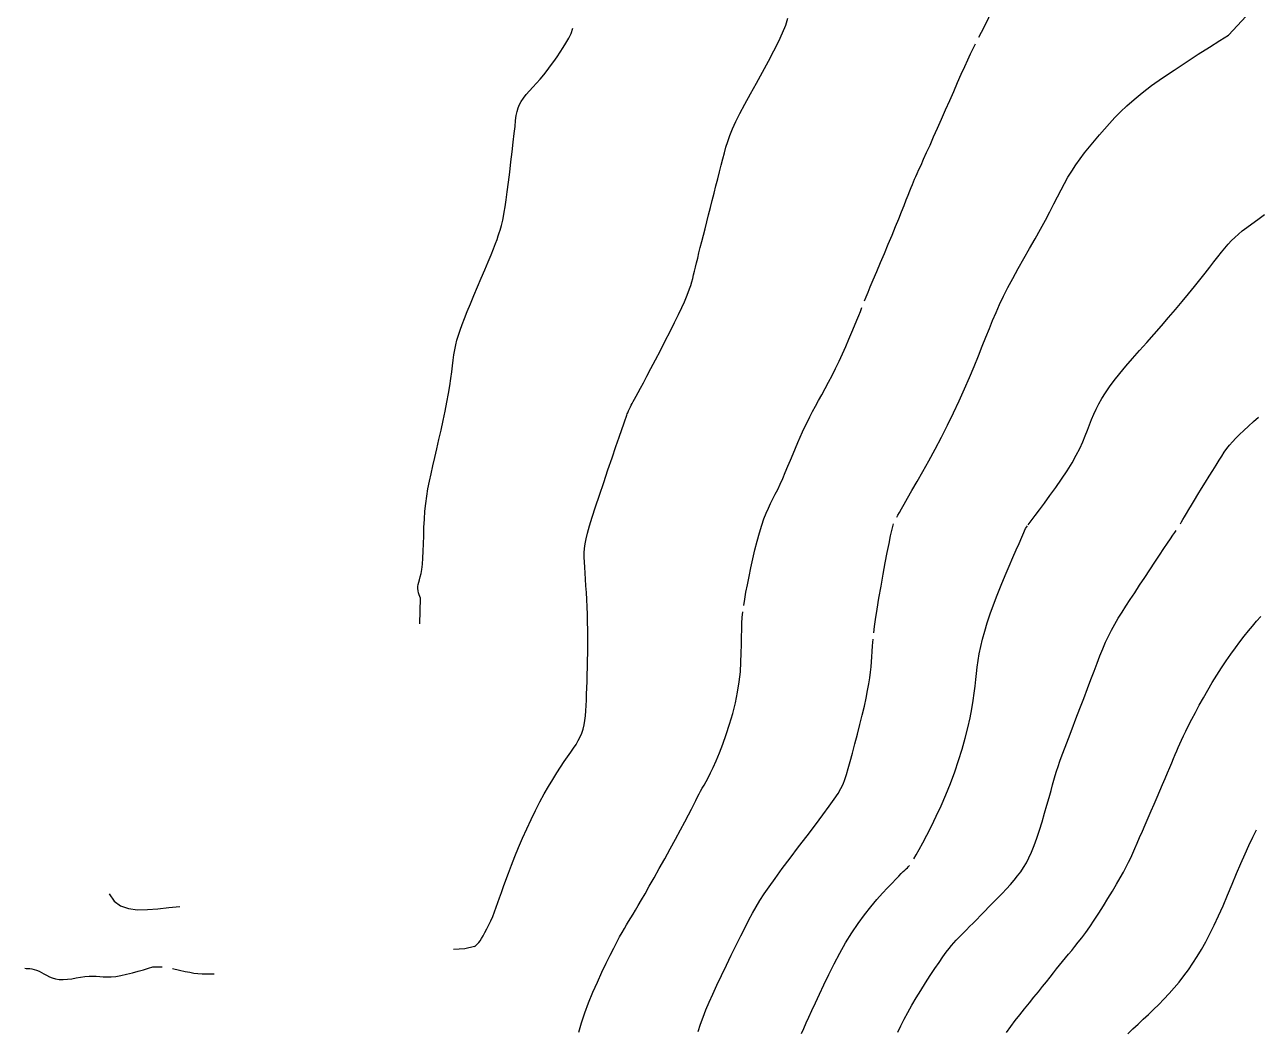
# Model space of a CAD drawing. Header units: millimetres. Extents: x 2235526 to 2245569, y 371981 to 382303.
# Drawn here: x 2243925.8 to 2244254.6, y 381311.7 to 381580.1 of the extents above; entities that cross this region are included whole.
import ezdxf

# ---------------------------------------------------------------- set-up
doc = ezdxf.new("R2010")
doc.units = ezdxf.units.MM
doc.linetypes.add('CONTI', pattern=[0])
for name, color, linetype, transparency in [('167', 10, 'CONTI', 0.7), ('169', 10, 'CONTI', 0.7), ('171', 10, 'CONTI', 0.7), ('173', 10, 'CONTI', 0.7), ('175', 10, 'CONTI', 0.7), ('177', 10, 'CONTI', 0.7), ('179', 10, 'CONTI', 0.7), ('181', 10, 'CONTI', 0.7), ('183', 10, 'CONTI', 0.7), ('185', 10, 'CONTI', 0.7)]:
    doc.layers.add(name, color=color, linetype=linetype, transparency=transparency)

msp = doc.modelspace()

# ---------------------------------------------------------------- linework, layer by layer
at = {"layer": '167'}
msp.add_lwpolyline([(2243948.35, 381348.35), (2243949.64, 381346.44), (2243951.37, 381345.18), (2243953.46, 381344.45), (2243955.86, 381344.14), (2243958.5, 381344.15), (2243961.31, 381344.37), (2243964.23, 381344.7), (2243967.19, 381345.02)], dxfattribs=at)
at = {"layer": '169', "elevation": 169}
msp.add_lwpolyline([(2243925.81, 381328.51), (2243926.19, 381328.5), (2243926.64, 381328.47), (2243927.17, 381328.42), (2243927.75, 381328.33), (2243928.36, 381328.2), (2243929, 381328.01), (2243929.65, 381327.75), (2243930.3, 381327.42), (2243930.96, 381327.04), (2243931.65, 381326.65), (2243932.39, 381326.26), (2243933.18, 381325.93), (2243934.04, 381325.67), (2243935, 381325.52), (2243936.05, 381325.51), (2243937.18, 381325.59), (2243938.36, 381325.75), (2243939.55, 381325.95), (2243940.73, 381326.15), (2243941.88, 381326.32), (2243942.96, 381326.44), (2243943.95, 381326.46), (2243944.89, 381326.42), (2243945.8, 381326.35), (2243946.74, 381326.28), (2243947.74, 381326.23), (2243948.83, 381326.25), (2243950.07, 381326.36), (2243951.46, 381326.59), (2243952.97, 381326.91), (2243954.52, 381327.29), (2243956.06, 381327.71), (2243957.52, 381328.14), (2243958.83, 381328.54), (2243959.94, 381328.89), (2243962.41, 381328.91)], dxfattribs=at)
at = {"layer": '169'}
msp.add_lwpolyline([(2243965.18, 381328.48), (2243967.1, 381328.03), (2243968.61, 381327.69), (2243969.83, 381327.44), (2243970.91, 381327.26), (2243971.97, 381327.15), (2243973.13, 381327.08), (2243974.54, 381327.03), (2243976.32, 381327)], dxfattribs=at)
at = {"layer": '171', "elevation": 171}
msp.add_lwpolyline([(2244031.14, 381420.38), (2244031.29, 381427.19), (2244031.12, 381427.62), (2244030.94, 381428.11), (2244030.79, 381428.64), (2244030.66, 381429.19), (2244030.59, 381429.76), (2244030.58, 381430.33), (2244030.66, 381430.88), (2244030.81, 381431.46), (2244031, 381432.11), (2244031.22, 381432.87), (2244031.45, 381433.78), (2244031.66, 381434.89), (2244031.83, 381436.24), (2244031.95, 381437.86), (2244032.03, 381439.7), (2244032.09, 381441.72), (2244032.15, 381443.85), (2244032.22, 381446.05), (2244032.32, 381448.25), (2244032.47, 381450.4), (2244032.68, 381452.45), (2244032.95, 381454.44), (2244033.28, 381456.4), (2244033.67, 381458.36), (2244034.1, 381460.37), (2244034.58, 381462.46), (2244035.1, 381464.68), (2244035.65, 381467.03), (2244036.22, 381469.5), (2244036.79, 381472.03), (2244037.35, 381474.57), (2244037.87, 381477.07), (2244038.35, 381479.48), (2244038.76, 381481.75), (2244039.1, 381483.84), (2244039.38, 381485.76), (2244039.61, 381487.53), (2244039.81, 381489.17), (2244040.01, 381490.69), (2244040.21, 381492.11), (2244040.43, 381493.45), (2244040.7, 381494.74), (2244041.01, 381496), (2244041.4, 381497.3), (2244041.85, 381498.66), (2244042.39, 381500.14), (2244043.03, 381501.77), (2244043.77, 381503.6), (2244044.62, 381505.66), (2244045.55, 381507.88), (2244046.52, 381510.19), (2244047.5, 381512.51), (2244048.45, 381514.76), (2244049.33, 381516.87), (2244050.11, 381518.76), (2244050.75, 381520.37), (2244051.27, 381521.73), (2244051.69, 381522.86), (2244052.02, 381523.81), (2244052.29, 381524.62), (2244052.5, 381525.32), (2244052.69, 381525.97), (2244052.87, 381526.6), (2244053.04, 381527.26), (2244053.22, 381528.03), (2244053.4, 381528.96), (2244053.61, 381530.12), (2244053.84, 381531.58), (2244054.1, 381533.39), (2244054.41, 381535.59), (2244054.73, 381538.09), (2244055.07, 381540.78), (2244055.41, 381543.54), (2244055.73, 381546.25), (2244056.03, 381548.8), (2244056.28, 381551.07), (2244056.48, 381552.99), (2244056.65, 381554.57), (2244056.82, 381555.88), (2244057.03, 381556.98), (2244057.29, 381557.94), (2244057.65, 381558.82), (2244058.13, 381559.67), (2244058.74, 381560.55), (2244059.48, 381561.48), (2244060.32, 381562.45), (2244061.23, 381563.45), (2244062.18, 381564.5), (2244063.15, 381565.59), (2244064.12, 381566.73), (2244065.06, 381567.9), (2244065.97, 381569.11), (2244066.84, 381570.33), (2244067.68, 381571.57), (2244068.5, 381572.8), (2244069.28, 381574.02), (2244070.02, 381575.21), (2244070.79, 381576.48), (2244071.45, 381577.77), (2244071.92, 381579.15)], dxfattribs=at)
at = {"layer": '173', "elevation": 173}
for points in [[(2244045.7, 381334.34), (2244045.84, 381334.43), (2244046.02, 381334.56), (2244046.24, 381334.75), (2244046.51, 381335.02), (2244046.81, 381335.38), (2244047.16, 381335.85), (2244047.56, 381336.45), (2244048, 381337.19), (2244048.48, 381338.05), (2244048.99, 381339.02), (2244049.51, 381340.08), (2244050.02, 381341.2), (2244050.53, 381342.37), (2244051.02, 381343.56), (2244051.48, 381344.77), (2244051.93, 381346.02), (2244052.38, 381347.34), (2244052.87, 381348.75), (2244053.4, 381350.3), (2244054.02, 381352.01), (2244054.72, 381353.91), (2244055.54, 381356.03), (2244056.45, 381358.32), (2244057.45, 381360.73), (2244058.52, 381363.21), (2244059.63, 381365.72), (2244060.78, 381368.2), (2244061.95, 381370.59), (2244063.12, 381372.87), (2244064.29, 381375.01), (2244065.43, 381377.01), (2244066.54, 381378.87), (2244067.62, 381380.6), (2244068.64, 381382.18), (2244069.61, 381383.62), (2244070.51, 381384.92), (2244071.33, 381386.1), (2244072.08, 381387.19), (2244072.76, 381388.21), (2244073.35, 381389.21), (2244073.86, 381390.2), (2244074.28, 381391.21), (2244074.62, 381392.28), (2244074.88, 381393.4), (2244075.08, 381394.58), (2244075.23, 381395.83), (2244075.33, 381397.16), (2244075.42, 381398.56), (2244075.49, 381400.05), (2244075.56, 381401.62), (2244075.63, 381403.28), (2244075.7, 381405.01), (2244075.75, 381406.82), (2244075.8, 381408.69), (2244075.84, 381410.61), (2244075.87, 381412.59), (2244075.88, 381414.62), (2244075.87, 381416.67), (2244075.85, 381418.74), (2244075.82, 381420.8), (2244075.76, 381422.85), (2244075.69, 381424.86), (2244075.6, 381426.82), (2244075.49, 381428.71), (2244075.38, 381430.53), (2244075.26, 381432.26), (2244075.15, 381433.89), (2244075.06, 381435.43), (2244074.98, 381436.84), (2244074.95, 381438.14), (2244074.95, 381439.32), (2244075.02, 381440.47), (2244075.17, 381441.66), (2244075.43, 381443), (2244075.82, 381444.57), (2244076.36, 381446.47), (2244077.07, 381448.78), (2244077.96, 381451.56), (2244078.99, 381454.69), (2244080.11, 381458.02), (2244081.25, 381461.39), (2244082.35, 381464.64), (2244083.37, 381467.61), (2244084.24, 381470.16), (2244084.93, 381472.16), (2244085.45, 381473.66), (2244085.82, 381474.74), (2244086.08, 381475.49), (2244086.27, 381476), (2244086.4, 381476.35), (2244086.51, 381476.63), (2244086.62, 381476.9), (2244086.74, 381477.19), (2244086.88, 381477.51), (2244087.05, 381477.86), (2244087.23, 381478.24), (2244087.45, 381478.67), (2244087.7, 381479.14), (2244087.98, 381479.67), (2244088.33, 381480.3), (2244088.75, 381481.07), (2244089.27, 381482.02), (2244089.91, 381483.19), (2244090.68, 381484.63), (2244091.61, 381486.38), (2244092.7, 381488.46), (2244093.92, 381490.79), (2244095.21, 381493.28), (2244096.52, 381495.82), (2244097.79, 381498.33), (2244098.98, 381500.7), (2244100.03, 381502.84), (2244100.91, 381504.67), (2244101.61, 381506.21), (2244102.18, 381507.53), (2244102.64, 381508.67), (2244103.01, 381509.68), (2244103.31, 381510.61), (2244103.58, 381511.52), (2244103.84, 381512.44), (2244104.09, 381513.4), (2244104.34, 381514.4), (2244104.6, 381515.48), (2244104.88, 381516.63), (2244105.18, 381517.88), (2244105.5, 381519.24), (2244105.86, 381520.71), (2244106.26, 381522.29), (2244106.68, 381523.96), (2244107.12, 381525.72), (2244107.58, 381527.54), (2244108.05, 381529.42), (2244108.54, 381531.33), (2244109.03, 381533.27), (2244109.52, 381535.21), (2244110.01, 381537.14), (2244110.49, 381539.04), (2244110.96, 381540.88), (2244111.42, 381542.65), (2244111.85, 381544.33), (2244112.27, 381545.91), (2244112.7, 381547.43), (2244113.18, 381548.97), (2244113.75, 381550.58), (2244114.46, 381552.32), (2244115.34, 381554.26), (2244116.42, 381556.45), (2244117.74, 381558.95), (2244119.23, 381561.67), (2244120.82, 381564.53), (2244122.45, 381567.46), (2244124.03, 381570.35), (2244125.49, 381573.12), (2244126.77, 381575.69), (2244127.8, 381577.98), (2244128.61, 381580.02), (2244129.23, 381581.84)], [(2244045.7, 381334.34), (2244043.12, 381333.7), (2244040.08, 381333.5)]]:
    msp.add_lwpolyline(points, dxfattribs=at)
at = {"layer": '175', "elevation": 175}
for points in [[(2244180.1, 381576.81), (2244180.79, 381578.16), (2244181.65, 381579.84), (2244182.72, 381582.01), (2244184.02, 381584.67), (2244185.51, 381587.74), (2244187.1, 381591.06), (2244188.71, 381594.46), (2244190.28, 381597.76), (2244191.71, 381600.8), (2244192.93, 381603.41), (2244193.98, 381605.67), (2244194.72, 381607.29), (2244195.2, 381608.39)], [(2244149.63, 381506.46), (2244150.07, 381507.54), (2244150.57, 381508.76), (2244151.16, 381510.18), (2244151.97, 381512.11), (2244152.89, 381514.29), (2244153.88, 381516.66), (2244154.92, 381519.11), (2244155.95, 381521.59), (2244156.96, 381524.01), (2244157.9, 381526.29), (2244158.75, 381528.37), (2244159.5, 381530.24), (2244160.16, 381531.91), (2244160.74, 381533.38), (2244161.25, 381534.67), (2244161.68, 381535.79), (2244162.06, 381536.74), (2244162.38, 381537.53), (2244162.68, 381538.24), (2244162.97, 381538.92), (2244163.29, 381539.64), (2244163.67, 381540.46), (2244164.12, 381541.46), (2244164.69, 381542.7), (2244165.37, 381544.23), (2244166.18, 381546.02), (2244167.08, 381548.03), (2244168.05, 381550.22), (2244169.09, 381552.54), (2244170.16, 381554.96), (2244171.24, 381557.42), (2244172.33, 381559.89), (2244173.4, 381562.33), (2244174.43, 381564.68), (2244175.41, 381566.9), (2244176.32, 381568.95), (2244177.14, 381570.78), (2244177.86, 381572.34), (2244178.56, 381573.8), (2244179.19, 381575.05)], [(2244117.42, 381425.29), (2244117.69, 381426.98), (2244118.02, 381428.8), (2244118.41, 381430.8), (2244118.85, 381432.95), (2244119.34, 381435.26), (2244119.87, 381437.66), (2244120.43, 381440.07), (2244121.02, 381442.43), (2244121.62, 381444.64), (2244122.22, 381446.64), (2244122.81, 381448.38), (2244123.41, 381449.9), (2244124, 381451.24), (2244124.6, 381452.48), (2244125.21, 381453.68), (2244125.84, 381454.9), (2244126.48, 381456.19), (2244127.15, 381457.61), (2244127.83, 381459.13), (2244128.52, 381460.73), (2244129.21, 381462.37), (2244129.9, 381464.03), (2244130.57, 381465.65), (2244131.23, 381467.23), (2244131.87, 381468.72), (2244132.49, 381470.15), (2244133.11, 381471.53), (2244133.74, 381472.88), (2244134.39, 381474.23), (2244135.07, 381475.58), (2244135.8, 381476.97), (2244136.57, 381478.41), (2244137.39, 381479.9), (2244138.25, 381481.46), (2244139.14, 381483.08), (2244140.05, 381484.78), (2244140.98, 381486.56), (2244141.91, 381488.42), (2244142.84, 381490.36), (2244143.75, 381492.35), (2244144.63, 381494.34), (2244145.46, 381496.28), (2244146.24, 381498.12), (2244146.95, 381499.83), (2244147.57, 381501.35), (2244148.07, 381502.58), (2244148.51, 381503.68), (2244148.92, 381504.7)], [(2244073.45, 381311.47), (2244074.17, 381313.96), (2244075.06, 381316.6), (2244076.11, 381319.34), (2244077.25, 381322.11), (2244078.44, 381324.83), (2244079.63, 381327.44), (2244080.79, 381329.87), (2244081.85, 381332.04), (2244082.79, 381333.91), (2244083.62, 381335.5), (2244084.35, 381336.87), (2244085.01, 381338.05), (2244085.62, 381339.11), (2244086.19, 381340.07), (2244086.75, 381341.01), (2244087.32, 381341.95), (2244087.93, 381342.95), (2244088.59, 381344.05), (2244089.32, 381345.3), (2244090.17, 381346.74), (2244091.13, 381348.41), (2244092.25, 381350.37), (2244093.53, 381352.63), (2244094.93, 381355.12), (2244096.39, 381357.73), (2244097.85, 381360.39), (2244099.27, 381362.97), (2244100.59, 381365.4), (2244101.75, 381367.57), (2244102.71, 381369.4), (2244103.49, 381370.93), (2244104.13, 381372.2), (2244104.67, 381373.27), (2244105.12, 381374.19), (2244105.54, 381375.01), (2244105.95, 381375.78), (2244106.39, 381376.55), (2244106.87, 381377.37), (2244107.39, 381378.28), (2244107.96, 381379.34), (2244108.6, 381380.59), (2244109.3, 381382.08), (2244110.08, 381383.85), (2244110.94, 381385.94), (2244111.85, 381388.3), (2244112.77, 381390.88), (2244113.66, 381393.61), (2244114.49, 381396.43), (2244115.22, 381399.29), (2244115.81, 381402.13), (2244116.24, 381404.89), (2244116.53, 381407.55), (2244116.7, 381410.11), (2244116.79, 381412.53), (2244116.83, 381414.81), (2244116.86, 381416.93), (2244116.89, 381418.89), (2244116.95, 381420.53), (2244117.05, 381422.06), (2244117.19, 381423.53)]]:
    msp.add_lwpolyline(points, dxfattribs=at)
at = {"layer": '177', "elevation": 177}
for points in [[(2244158.21, 381448.8), (2244158.51, 381449.35), (2244158.92, 381450.08), (2244159.46, 381451.05), (2244160.18, 381452.31), (2244161.1, 381453.91), (2244162.26, 381455.93), (2244163.62, 381458.3), (2244165.13, 381460.96), (2244166.75, 381463.86), (2244168.42, 381466.94), (2244170.1, 381470.13), (2244171.75, 381473.37), (2244173.33, 381476.62), (2244174.83, 381479.84), (2244176.24, 381483), (2244177.57, 381486.07), (2244178.81, 381489.01), (2244179.96, 381491.81), (2244181.01, 381494.42), (2244181.98, 381496.83), (2244182.89, 381499.1), (2244183.77, 381501.26), (2244184.67, 381503.37), (2244185.63, 381505.5), (2244186.67, 381507.69), (2244187.83, 381510), (2244189.15, 381512.47), (2244190.58, 381515.06), (2244192.08, 381517.73), (2244193.61, 381520.41), (2244195.11, 381523.05), (2244196.55, 381525.61), (2244197.87, 381528.02), (2244199.05, 381530.25), (2244200.11, 381532.32), (2244201.08, 381534.24), (2244202, 381536.06), (2244202.91, 381537.78), (2244203.84, 381539.45), (2244204.83, 381541.09), (2244205.9, 381542.72), (2244207.06, 381544.34), (2244208.28, 381545.95), (2244209.56, 381547.56), (2244210.87, 381549.14), (2244212.21, 381550.71), (2244213.57, 381552.26), (2244214.93, 381553.8), (2244216.34, 381555.33), (2244217.87, 381556.89), (2244219.56, 381558.5), (2244221.46, 381560.18), (2244223.64, 381561.96), (2244226.14, 381563.87), (2244229, 381565.91), (2244232.1, 381568.03), (2244235.32, 381570.15), (2244238.51, 381572.21), (2244241.54, 381574.14), (2244244.28, 381575.86), (2244246.59, 381577.31), (2244252.45, 381583.67)], [(2244152.1, 381417.99), (2244152.3, 381419.63), (2244152.56, 381421.51), (2244152.98, 381424.23), (2244153.48, 381427.24), (2244154.03, 381430.4), (2244154.6, 381433.57), (2244155.16, 381436.62), (2244155.69, 381439.4), (2244156.16, 381441.78), (2244156.58, 381443.81), (2244156.91, 381445.29), (2244157.17, 381446.33), (2244157.38, 381447.04)], [(2244105.28, 381311.65), (2244105.93, 381313.62), (2244106.62, 381315.52), (2244107.37, 381317.43), (2244108.22, 381319.44), (2244109.18, 381321.62), (2244110.3, 381324.03), (2244111.52, 381326.62), (2244112.8, 381329.31), (2244114.12, 381332.02), (2244115.42, 381334.66), (2244116.67, 381337.16), (2244117.81, 381339.43), (2244118.83, 381341.42), (2244119.78, 381343.22), (2244120.73, 381344.9), (2244121.74, 381346.57), (2244122.87, 381348.33), (2244124.2, 381350.27), (2244125.8, 381352.5), (2244127.7, 381355.08), (2244129.82, 381357.91), (2244132.07, 381360.88), (2244134.34, 381363.87), (2244136.52, 381366.76), (2244138.52, 381369.41), (2244140.23, 381371.72), (2244141.57, 381373.6), (2244142.59, 381375.13), (2244143.35, 381376.42), (2244143.94, 381377.61), (2244144.4, 381378.82), (2244144.83, 381380.16), (2244145.29, 381381.75), (2244145.82, 381383.69), (2244146.43, 381385.91), (2244147.08, 381388.34), (2244147.75, 381390.9), (2244148.41, 381393.48), (2244149.03, 381396.01), (2244149.59, 381398.4), (2244150.06, 381400.58), (2244150.45, 381402.56), (2244150.77, 381404.36), (2244151.02, 381406), (2244151.22, 381407.51), (2244151.37, 381408.91), (2244151.48, 381410.21), (2244151.57, 381411.6), (2244151.66, 381413), (2244151.76, 381414.51), (2244151.91, 381416.23)]]:
    msp.add_lwpolyline(points, dxfattribs=at)
at = {"layer": '179', "elevation": 179}
for points in [[(2244193.22, 381446.74), (2244195.06, 381449.23), (2244196.21, 381450.74), (2244197.56, 381452.55), (2244199.05, 381454.57), (2244200.6, 381456.73), (2244202.15, 381458.96), (2244203.62, 381461.18), (2244204.94, 381463.31), (2244206.05, 381465.29), (2244206.98, 381467.13), (2244207.76, 381468.85), (2244208.43, 381470.46), (2244209.02, 381471.98), (2244209.58, 381473.44), (2244210.12, 381474.85), (2244210.7, 381476.23), (2244211.33, 381477.61), (2244212.04, 381479), (2244212.86, 381480.44), (2244213.8, 381481.95), (2244214.9, 381483.54), (2244216.18, 381485.25), (2244217.65, 381487.09), (2244219.29, 381489.05), (2244221.05, 381491.1), (2244222.92, 381493.22), (2244224.84, 381495.39), (2244226.79, 381497.6), (2244228.74, 381499.81), (2244230.64, 381502), (2244232.48, 381504.16), (2244234.25, 381506.27), (2244235.94, 381508.32), (2244237.53, 381510.27), (2244239.01, 381512.12), (2244240.38, 381513.85), (2244241.61, 381515.44), (2244242.73, 381516.89), (2244243.76, 381518.23), (2244244.72, 381519.45), (2244245.63, 381520.57), (2244246.52, 381521.59), (2244247.4, 381522.53), (2244248.3, 381523.41), (2244249.25, 381524.25), (2244250.3, 381525.11), (2244251.48, 381526.02), (2244252.84, 381527.02), (2244254.4, 381528.17), (2244256.21, 381529.5)], [(2244162.78, 381357.7), (2244163.4, 381358.77), (2244164.19, 381360.18), (2244165.14, 381361.94), (2244166.24, 381364.04), (2244167.45, 381366.42), (2244168.73, 381369.04), (2244170.03, 381371.85), (2244171.31, 381374.79), (2244172.54, 381377.81), (2244173.67, 381380.87), (2244174.7, 381383.93), (2244175.63, 381386.94), (2244176.45, 381389.87), (2244177.15, 381392.66), (2244177.75, 381395.3), (2244178.23, 381397.72), (2244178.6, 381399.91), (2244178.88, 381401.9), (2244179.1, 381403.74), (2244179.28, 381405.48), (2244179.46, 381407.16), (2244179.65, 381408.84), (2244179.89, 381410.57), (2244180.21, 381412.38), (2244180.6, 381414.29), (2244181.08, 381416.3), (2244181.65, 381418.42), (2244182.32, 381420.65), (2244183.09, 381422.99), (2244183.97, 381425.45), (2244184.95, 381428.03), (2244186, 381430.65), (2244187.08, 381433.24), (2244188.14, 381435.73), (2244189.15, 381438.04), (2244190.05, 381440.09), (2244190.81, 381441.82), (2244192.54, 381445.82), (2244193.03, 381446.48)], [(2244132.81, 381311.13), (2244133.41, 381312.5), (2244134.06, 381313.94), (2244134.78, 381315.51), (2244135.6, 381317.26), (2244136.53, 381319.27), (2244137.6, 381321.58), (2244138.8, 381324.13), (2244140.11, 381326.85), (2244141.52, 381329.67), (2244143.02, 381332.51), (2244144.59, 381335.32), (2244146.23, 381338), (2244147.91, 381340.5), (2244149.6, 381342.81), (2244151.27, 381344.92), (2244152.88, 381346.82), (2244154.38, 381348.51), (2244155.75, 381349.98), (2244156.95, 381351.23), (2244157.95, 381352.26), (2244158.77, 381353.09), (2244159.43, 381353.76), (2244159.96, 381354.29), (2244160.39, 381354.71), (2244160.74, 381355.05), (2244161.04, 381355.34), (2244161.31, 381355.62), (2244161.59, 381355.94)]]:
    msp.add_lwpolyline(points, dxfattribs=at)
at = {"layer": '181', "elevation": 181}
for points in [[(2244233.79, 381447.01), (2244234.1, 381447.55), (2244234.47, 381448.18), (2244234.9, 381448.92), (2244235.41, 381449.79), (2244236.02, 381450.81), (2244236.72, 381451.99), (2244237.56, 381453.37), (2244238.48, 381454.88), (2244239.46, 381456.48), (2244240.47, 381458.11), (2244241.46, 381459.72), (2244242.42, 381461.27), (2244243.31, 381462.69), (2244244.1, 381463.96), (2244244.82, 381465.09), (2244245.5, 381466.12), (2244246.18, 381467.07), (2244246.89, 381467.99), (2244247.68, 381468.91), (2244248.56, 381469.86), (2244249.57, 381470.88), (2244250.7, 381471.95), (2244251.94, 381473.08), (2244253.26, 381474.27), (2244254.65, 381475.5)], [(2244158.52, 381311.47), (2244159.33, 381313.2), (2244160.2, 381314.96), (2244161.16, 381316.76), (2244162.22, 381318.64), (2244163.38, 381320.6), (2244164.61, 381322.62), (2244165.88, 381324.62), (2244167.14, 381326.58), (2244168.36, 381328.42), (2244169.51, 381330.1), (2244170.53, 381331.57), (2244171.41, 381332.79), (2244172.17, 381333.79), (2244172.84, 381334.63), (2244173.45, 381335.34), (2244174.04, 381335.98), (2244174.63, 381336.61), (2244175.28, 381337.26), (2244175.99, 381337.98), (2244176.77, 381338.77), (2244177.63, 381339.63), (2244178.54, 381340.56), (2244179.52, 381341.55), (2244180.56, 381342.6), (2244181.65, 381343.71), (2244182.79, 381344.86), (2244183.95, 381346.05), (2244185.13, 381347.26), (2244186.29, 381348.48), (2244187.42, 381349.69), (2244188.5, 381350.88), (2244189.5, 381352.03), (2244190.41, 381353.15), (2244191.25, 381354.26), (2244192.02, 381355.41), (2244192.75, 381356.64), (2244193.45, 381357.99), (2244194.13, 381359.52), (2244194.82, 381361.25), (2244195.53, 381363.23), (2244196.24, 381365.37), (2244196.94, 381367.61), (2244197.61, 381369.87), (2244198.25, 381372.05), (2244198.82, 381374.08), (2244199.32, 381375.88), (2244199.73, 381377.4), (2244200.1, 381378.7), (2244200.44, 381379.89), (2244200.8, 381381.05), (2244201.21, 381382.3), (2244201.7, 381383.72), (2244202.32, 381385.42), (2244203.08, 381387.47), (2244203.96, 381389.81), (2244204.93, 381392.36), (2244205.95, 381395.04), (2244207, 381397.78), (2244208.03, 381400.48), (2244209.02, 381403.08), (2244209.93, 381405.51), (2244210.78, 381407.76), (2244211.58, 381409.86), (2244212.36, 381411.83), (2244213.12, 381413.68), (2244213.88, 381415.43), (2244214.66, 381417.09), (2244215.48, 381418.7), (2244216.34, 381420.27), (2244217.26, 381421.84), (2244218.24, 381423.44), (2244219.29, 381425.09), (2244220.42, 381426.82), (2244221.63, 381428.67), (2244222.94, 381430.65), (2244224.3, 381432.71), (2244225.67, 381434.77), (2244227.01, 381436.79), (2244228.27, 381438.69), (2244229.42, 381440.41), (2244230.4, 381441.88), (2244231.2, 381443.06), (2244231.82, 381443.98), (2244232.3, 381444.69), (2244232.68, 381445.25)]]:
    msp.add_lwpolyline(points, dxfattribs=at)
at = {"layer": '183', "elevation": 183}
msp.add_lwpolyline([(2244187.46, 381311.42), (2244188.6, 381312.98), (2244189.81, 381314.56), (2244191.04, 381316.15), (2244192.3, 381317.73), (2244193.55, 381319.29), (2244194.78, 381320.8), (2244195.96, 381322.26), (2244197.07, 381323.64), (2244198.1, 381324.92), (2244199.06, 381326.13), (2244199.96, 381327.27), (2244200.81, 381328.34), (2244201.62, 381329.37), (2244202.42, 381330.37), (2244203.21, 381331.34), (2244204.02, 381332.31), (2244204.84, 381333.29), (2244205.69, 381334.33), (2244206.59, 381335.44), (2244207.54, 381336.67), (2244208.56, 381338.04), (2244209.65, 381339.58), (2244210.81, 381341.31), (2244212.04, 381343.18), (2244213.28, 381345.13), (2244214.5, 381347.12), (2244215.68, 381349.07), (2244216.78, 381350.93), (2244217.76, 381352.64), (2244218.6, 381354.16), (2244219.33, 381355.53), (2244219.96, 381356.79), (2244220.55, 381358), (2244221.11, 381359.22), (2244221.67, 381360.49), (2244222.28, 381361.87), (2244222.94, 381363.4), (2244223.66, 381365.05), (2244224.43, 381366.8), (2244225.22, 381368.61), (2244226.02, 381370.46), (2244226.82, 381372.3), (2244227.6, 381374.11), (2244228.35, 381375.86), (2244229.07, 381377.54), (2244229.75, 381379.13), (2244230.38, 381380.63), (2244230.97, 381382.02), (2244231.51, 381383.3), (2244231.99, 381384.46), (2244232.42, 381385.5), (2244232.81, 381386.46), (2244233.2, 381387.39), (2244233.61, 381388.33), (2244234.07, 381389.34), (2244234.6, 381390.47), (2244235.22, 381391.76), (2244235.97, 381393.26), (2244236.83, 381394.93), (2244237.79, 381396.75), (2244238.83, 381398.67), (2244239.94, 381400.66), (2244241.1, 381402.68), (2244242.3, 381404.7), (2244243.52, 381406.69), (2244244.76, 381408.62), (2244246.01, 381410.49), (2244247.24, 381412.28), (2244248.46, 381413.99), (2244249.66, 381415.6), (2244250.82, 381417.09), (2244251.93, 381418.47), (2244253.02, 381419.78), (2244254.11, 381421.05), (2244255.22, 381422.33)], dxfattribs=at)
at = {"layer": '185', "elevation": 185}
msp.add_lwpolyline([(2244219.76, 381311.07), (2244221.13, 381312.37), (2244222.51, 381313.64), (2244223.89, 381314.91), (2244225.28, 381316.2), (2244226.67, 381317.51), (2244228.06, 381318.88), (2244229.43, 381320.3), (2244230.8, 381321.77), (2244232.14, 381323.29), (2244233.45, 381324.85), (2244234.73, 381326.47), (2244235.96, 381328.14), (2244237.15, 381329.86), (2244238.31, 381331.65), (2244239.44, 381333.54), (2244240.56, 381335.55), (2244241.68, 381337.7), (2244242.81, 381340.01), (2244243.97, 381342.51), (2244245.17, 381345.21), (2244246.38, 381348.04), (2244247.6, 381350.91), (2244248.79, 381353.76), (2244249.94, 381356.49), (2244251.03, 381359.03), (2244252.03, 381361.29), (2244253.08, 381363.52), (2244254.07, 381365.41)], dxfattribs=at)

doc.saveas('drawing.dxf')
